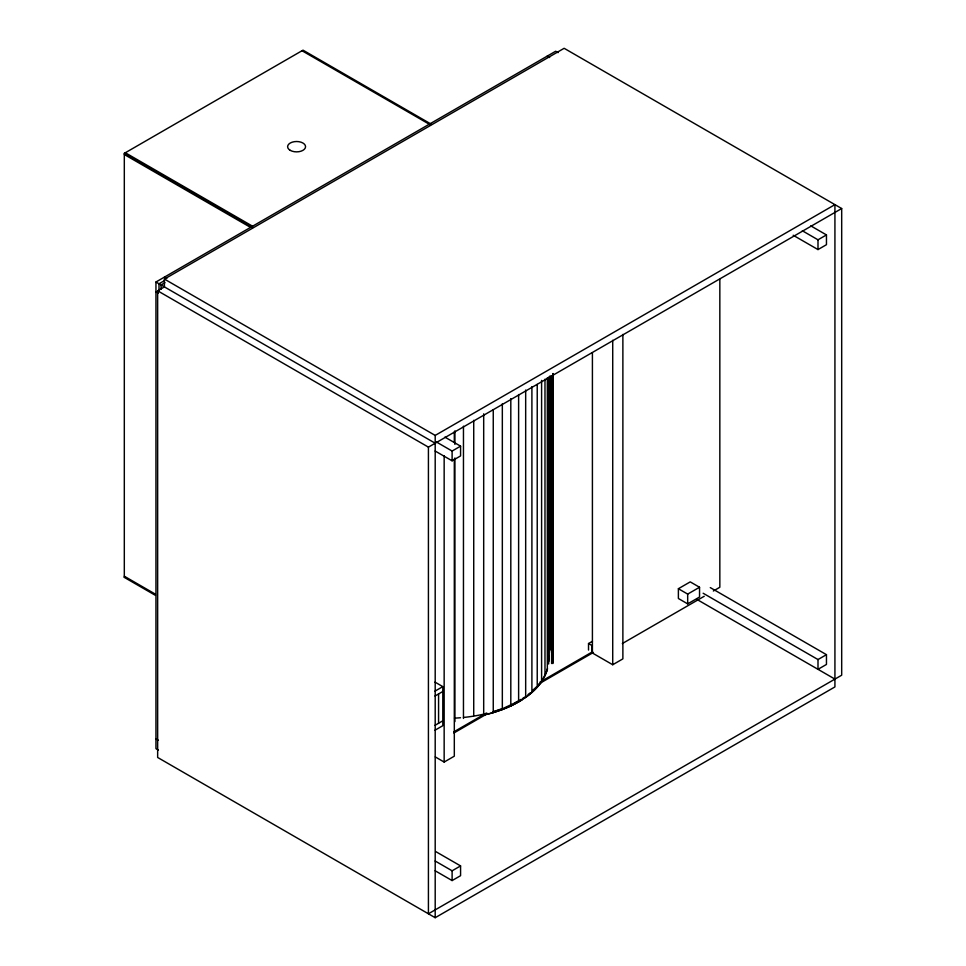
<?xml version="1.0" encoding="UTF-8"?>
<svg xmlns="http://www.w3.org/2000/svg" width="966" height="966" viewBox="0 0 966 966"><rect width="100%" height="100%" fill="white"/><g stroke="black" fill="none" stroke-linecap="round" stroke-linejoin="round"><path stroke-width="1.45" d="M545.452 674.763L547.336 670.018L547.336 377.766M542.952 679.4L544.981 675.946L544.981 379.167M485.053 714.768C506.401 709.515 528.305 699.976 541.6 681.694L541.6 380.399M533.208 690.074L536.371 686.959M528.016 694.578L530.068 692.96M522.606 698.503L524.936 697.005M155.466 595.382L124.312 577.39L124.312 153.34L303.022 50.16L431.56 124.373M158.376 750.063L155.949 748.662L155.949 282.012L555.692 51.234L558.106 52.623M164.413 279.077L435.195 435.412L834.926 204.635L834.926 686.923L435.195 917.7L157.651 757.465L157.651 290.802L164.413 286.902L164.413 279.077L564.144 48.3L841.688 208.535L841.688 675.198L428.421 913.788L428.421 447.137L841.688 208.535M164.232 280.756L159.004 283.775L159.004 290.983M164.957 282.688L161.032 284.946L161.032 289.269M124.312 577.39L125.326 576.799M436.451 442.005L452.112 451.05L460.577 446.159L460.577 455.928L452.112 460.818L435.147 451.025M802.335 230.765L817.997 239.809L826.461 234.919L826.461 244.688L817.997 249.578L793.195 235.257M435.002 691.137L442.802 686.621L442.802 725.707L435.002 730.211M435.002 696.015L442.802 691.511M435.002 725.333L442.802 720.817M678.386 588.717L690.231 581.882L699.541 587.256L699.541 597.024L687.683 603.871L678.386 598.497L678.386 588.717L687.683 594.09L699.541 587.256M588.523 650.046L588.523 643.537L592.424 641.279M453.851 731.83L486.466 713.005M539.946 682.129L592.134 652.002M453.851 733.001L487.77 713.427M538.642 684.049L593.438 652.424M622.333 643.549L704.238 596.264M713.343 591.011L719.839 587.256L719.839 279.403M435.28 756.921L444.155 762.053L454.31 756.185L454.31 458.898M592.412 352.699L592.412 653.016L612.722 664.741L622.877 658.872L622.877 334.417M435.147 861.008L452.112 870.801L460.577 865.91L460.577 875.691L452.112 880.569L435.147 870.777M817.997 659.561L826.461 654.67L826.461 664.439L817.997 669.329L817.997 659.561L703.139 593.245M517.945 701.473L501.801 709.068M492.817 712.111L500.521 709.503M547.227 56.113L549.642 57.513M810.8 225.875L826.461 234.919M302.008 50.739L430.546 124.952M125.326 152.749L252.573 226.213M124.312 153.34L252.851 227.553M124.312 154.512L250.254 227.227M710.288 587.606L826.461 654.67M444.915 437.115L460.577 446.159M164.413 277.133L166.828 278.522M155.949 282.012L435.195 443.225M696.607 599.246L834.926 679.098M157.651 290.802L428.421 447.137M155.949 291.78L158.376 293.181M588.523 643.537L591.904 645.493L591.904 653.306M435.002 682.117L442.802 686.621M124.312 576.219L155.466 594.211M435.775 851.601L460.577 865.91M155.949 738.893L158.376 740.294M817.997 239.809L817.997 249.578M687.683 594.09L687.683 603.871M612.722 340.286L612.722 664.741M553.192 373.576L553.204 660.563M553.071 373.576L553.071 662.821M552.806 374.325L552.806 663.57M552.009 375.822L552.009 659.041M551.84 375.871L551.876 661.275M551.61 375.774L551.61 663.509M551.538 376.655L551.538 652.34M551.103 375.943L551.103 650.13M550.535 376.752L550.535 649.418M549.823 376.052L549.823 647.22M548.966 376.885L548.966 645.047M548.869 377.718L548.869 656.409M548.64 377.766L548.64 663.992M537.229 384.42L537.229 687.224M531.904 386.642L531.904 692.453M525.673 390.035L525.673 697.355M518.621 394.539L518.621 701.871M510.809 398.62L510.809 705.941M502.332 403.716L502.332 709.527M493.252 409.801L493.252 712.606M483.688 413.834L483.688 713.62M473.726 420.307L473.726 715.577M463.463 426.187L463.463 718.438M454.901 430.848L454.901 444.408M454.901 457.969L454.901 721.602M454.31 431.742L454.31 442.295M452.112 451.05L452.112 460.818M452.112 870.801L452.112 880.569M444.155 455.71L444.155 762.053M438.576 693.95L438.576 723.268M435.195 435.412L435.195 917.7M541.878 681.284A103.386 59.699 0 0 1 525.118 697.754M522.594 699.444A103.386 59.699 0 0 1 487.287 714.26M548.797 655.854A103.386 59.699 0 0 1 548.797 661.505M547.468 668.593A103.386 59.699 0 0 1 541.878 680.305M535.055 688.529A103.386 59.699 0 0 1 533.075 690.424M521.29 699.287A103.386 59.699 0 0 1 514.975 702.898M501.523 708.863A103.386 59.699 0 0 1 493.046 711.688M484.34 714.007A103.386 59.699 0 0 1 463.487 717.46M460.504 717.738A103.386 59.699 0 0 1 454.503 718.149M290.247 150.358A8.972 5.18 0 0 0 305.256 148.027A8.972 5.18 0 0 0 294.268 141.688A8.972 5.18 0 0 0 290.247 150.358"/></g></svg>
